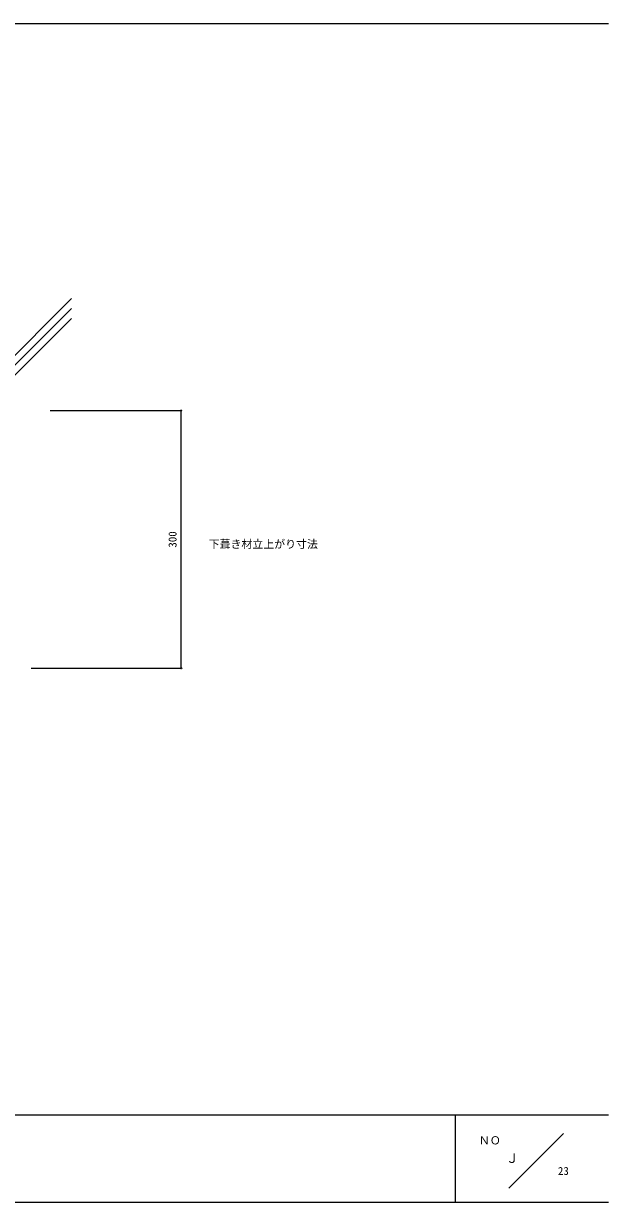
# Model space of a CAD drawing. Units: millimetres, scale not verified. Extents: x -203 to 197, y -138 to 132.
# Drawn here: x 62.8 to 196.8, y -138.4 to 131.6 of the extents above; entities that cross this region are included whole.
import ezdxf
from ezdxf.enums import TextEntityAlignment as Align

# ---------------------------------------------------------------- set-up
doc = ezdxf.new("R2010")
doc.units = ezdxf.units.MM
doc.header["$LTSCALE"] = 0.5
doc.header["$PDMODE"] = 32
doc.header["$PDSIZE"] = 0.25
for name, color, linetype, lineweight in [('0-0', 5, 'Continuous', 18), ('1-1', 7, 'Continuous', 18), ('1-3', 7, 'Continuous', 18)]:
    doc.layers.add(name, color=color, linetype=linetype, lineweight=lineweight)
doc.styles.add('ＭＳ ゴシック', font='')
doc.styles.get('ＭＳ ゴシック').set_extended_font_data('MS Gothic')

msp = doc.modelspace()

# ---------------------------------------------------------------- linework, layer by layer
at = {"layer": '0-0'}
for p, q in [((-203.2432, 131.6351), (196.7568, 131.6351)), ((196.7568, -118.3649), (-203.2433, -118.3649)), ((161.7568, -138.3649), (161.7568, -118.3649)), ((186.4865, -122.5541), (173.9189, -135.1216)), ((196.7568, -138.3649), (-203.2432, -138.3649))]:
    msp.add_line(p, q, dxfattribs=at)
at = {"layer": '1-1'}
for p, q in [((57.2703, 52.126), (73.7838, 68.6395)), ((57.2703, 49.8633), (73.7838, 66.3767)), ((57.2703, 47.6006), (73.7838, 64.114)), ((68.9189, 42.9993), (98.9189, 42.9993)), ((98.9189, -16.0263), (98.9189, 42.9993)), ((64.605, -16.0263), (84.4151, -16.0263)), ((68.9189, -16.0263), (98.9189, -16.0263))]:
    msp.add_line(p, q, dxfattribs=at)
for p in [(98.9189, 42.9993), (98.9189, -16.0263)]:
    msp.add_point(p, dxfattribs=at)

# ---------------------------------------------------------------- texts
at = {"layer": '0-0', "color": 7, "style": 'ＭＳ ゴシック'}
for s, height, p in [('ＮＯ', 1.833, (167.1021, -125.6345)), ('Ｊ', 2.199, (173.238, -129.9766))]:
    msp.add_text(s, height=height, dxfattribs=at).set_placement(p, align=Align.BOTTOM_LEFT)
at = {"layer": '1-1', "style": 'ＭＳ ゴシック'}
msp.add_text('300', height=1.833, rotation=90, dxfattribs=at).set_placement((98.4189, 11.6115), align=Align.BOTTOM_LEFT)
msp.add_text('下葺き材立上がり寸法', height=1.833, dxfattribs=at).set_placement((105.2348, 10.9331), align=Align.BOTTOM_LEFT)
at = {"layer": '1-3', "style": 'ＭＳ ゴシック'}
msp.add_text('23', height=1.833, dxfattribs=at).set_placement((185.1998, -132.6266), align=Align.BOTTOM_LEFT)

doc.saveas('drawing.dxf')
